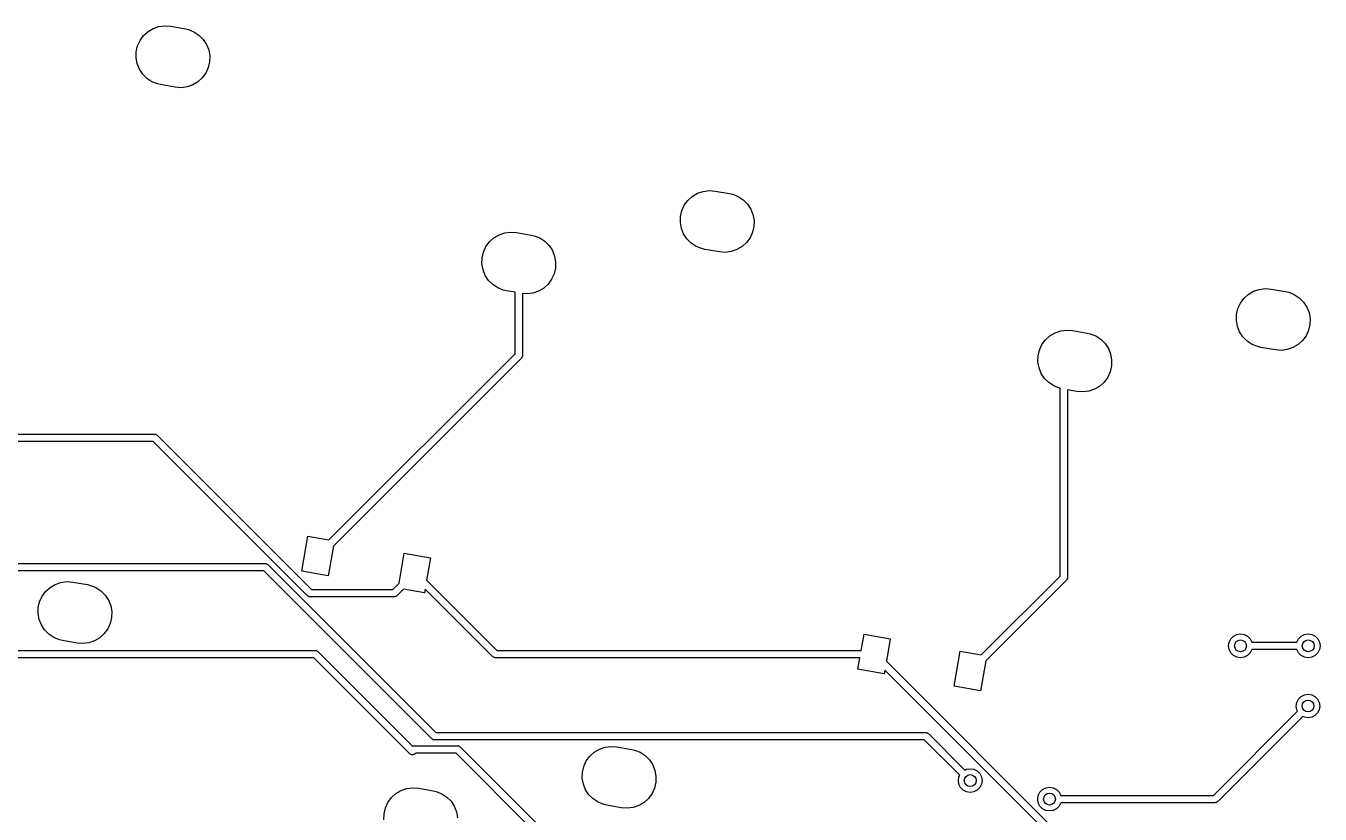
# Model space of a CAD drawing. Extents: x -73 to 321, y -180 to -25.
# Drawn here: x 106.85 to 150.51, y -74.77 to -48.16 of the extents above; entities that cross this region are included whole.
import ezdxf

# ---------------------------------------------------------------- set-up
doc = ezdxf.new("R2010")
doc.units = 0
doc.layers.add('BLACK', color=7, linetype='CONTINUOUS')

msp = doc.modelspace()

# ---------------------------------------------------------------- linework, layer by layer
at = {"layer": 'BLACK', "linetype": 'CONTINUOUS'}
for p, q in [((110.818, -48.4919), (110.968, -48.3561)), ((110.968, -48.3561), (111.142, -48.2533)), ((111.142, -48.2533), (111.333, -48.1875)), ((111.333, -48.1875), (111.533, -48.1614)), ((111.533, -48.1614), (111.735, -48.1762)), ((111.735, -48.1762), (112.227, -48.263)), ((112.227, -48.263), (112.329, -48.2866)), ((112.329, -48.2866), (112.517, -48.3617)), ((112.517, -48.3617), (112.686, -48.4729)), ((110.569, -49.0357), (110.614, -48.8388)), ((110.614, -48.8388), (110.699, -48.655)), ((110.699, -48.655), (110.818, -48.4919)), ((112.686, -48.4729), (112.828, -48.6158)), ((112.828, -48.6158), (112.94, -48.7846)), ((112.94, -48.7846), (113.015, -48.9722)), ((110.564, -49.2377), (110.569, -49.0357)), ((110.6, -49.4367), (110.564, -49.2377)), ((113.015, -48.9722), (113.051, -49.1711)), ((113.051, -49.1711), (113.046, -49.3732)), ((110.675, -49.6243), (110.6, -49.4367)), ((110.786, -49.7931), (110.675, -49.6243)), ((112.916, -49.7539), (112.797, -49.917)), ((113, -49.5701), (112.916, -49.7539)), ((113.046, -49.3732), (113, -49.5701)), ((110.929, -49.936), (110.786, -49.7931)), ((111.098, -50.0472), (110.929, -49.936)), ((111.285, -50.1223), (111.098, -50.0472)), ((111.387, -50.1458), (111.285, -50.1223)), ((111.88, -50.2327), (111.387, -50.1458)), ((112.473, -50.1556), (112.282, -50.2214)), ((112.647, -50.0527), (112.473, -50.1556)), ((112.797, -49.917), (112.647, -50.0527)), ((112.081, -50.2475), (111.88, -50.2327)), ((112.282, -50.2214), (112.081, -50.2475)), ((129.062, -54.2143), (129.182, -54.0512)), ((129.182, -54.0512), (129.331, -53.9154)), ((129.331, -53.9154), (129.505, -53.8125)), ((129.505, -53.8125), (129.696, -53.7467)), ((129.696, -53.7467), (129.897, -53.7207)), ((129.897, -53.7207), (130.098, -53.7355)), ((130.098, -53.7355), (130.591, -53.8223)), ((130.591, -53.8223), (130.693, -53.8459)), ((130.693, -53.8459), (130.88, -53.9209)), ((130.88, -53.9209), (131.049, -54.0322)), ((131.049, -54.0322), (131.192, -54.1751)), ((128.933, -54.595), (128.978, -54.398)), ((128.978, -54.398), (129.062, -54.2143)), ((131.192, -54.1751), (131.303, -54.3438)), ((131.303, -54.3438), (131.378, -54.5315)), ((131.378, -54.5315), (131.414, -54.7304)), ((128.928, -54.797), (128.933, -54.595)), ((128.963, -54.9959), (128.928, -54.797)), ((129.039, -55.1836), (128.963, -54.9959)), ((131.409, -54.9325), (131.364, -55.1294)), ((131.414, -54.7304), (131.409, -54.9325)), ((122.368, -55.613), (122.487, -55.4499)), ((122.487, -55.4499), (122.637, -55.3142)), ((122.637, -55.3142), (122.811, -55.2113)), ((122.811, -55.2113), (123.002, -55.1455)), ((123.002, -55.1455), (123.202, -55.1194)), ((123.202, -55.1194), (123.404, -55.1342)), ((123.404, -55.1342), (123.896, -55.2211)), ((123.896, -55.2211), (123.998, -55.2446)), ((123.998, -55.2446), (124.186, -55.3197)), ((124.186, -55.3197), (124.355, -55.4309)), ((124.355, -55.4309), (124.498, -55.5738)), ((129.15, -55.3523), (129.039, -55.1836)), ((129.293, -55.4952), (129.15, -55.3523)), ((131.28, -55.3132), (131.16, -55.4763)), ((131.364, -55.1294), (131.28, -55.3132)), ((122.238, -55.9937), (122.284, -55.7968)), ((122.284, -55.7968), (122.368, -55.613)), ((124.498, -55.5738), (124.609, -55.7426)), ((124.609, -55.7426), (124.684, -55.9302)), ((129.461, -55.6065), (129.293, -55.4952)), ((129.649, -55.6816), (129.461, -55.6065)), ((129.751, -55.7051), (129.649, -55.6816)), ((130.244, -55.7919), (129.751, -55.7051)), ((130.445, -55.8067), (130.244, -55.7919)), ((130.646, -55.7807), (130.445, -55.8067)), ((130.837, -55.7149), (130.646, -55.7807)), ((131.011, -55.612), (130.837, -55.7149)), ((131.16, -55.4763), (131.011, -55.612)), ((122.233, -56.1958), (122.238, -55.9937)), ((122.269, -56.3947), (122.233, -56.1958)), ((124.715, -56.3312), (124.669, -56.5281)), ((124.684, -55.9302), (124.72, -56.1291)), ((124.72, -56.1291), (124.715, -56.3312)), ((122.344, -56.5823), (122.269, -56.3947)), ((122.455, -56.7511), (122.344, -56.5823)), ((122.598, -56.894), (122.455, -56.7511)), ((124.585, -56.7119), (124.466, -56.875)), ((124.669, -56.5281), (124.585, -56.7119)), ((122.767, -57.0052), (122.598, -56.894)), ((122.955, -57.0803), (122.767, -57.0052)), ((123.057, -57.1039), (122.955, -57.0803)), ((123.351, -57.1558), (123.057, -57.1039)), ((123.351, -59.2335), (123.351, -57.1558)), ((123.75, -57.2055), (123.601, -57.1945)), ((123.601, -57.1945), (123.601, -59.2853)), ((123.951, -57.1794), (123.75, -57.2055)), ((124.142, -57.1136), (123.951, -57.1794)), ((124.316, -57.0108), (124.142, -57.1136)), ((124.466, -56.875), (124.316, -57.0108)), ((148.092, -57.2234), (148.266, -57.1205)), ((148.266, -57.1205), (148.457, -57.0547)), ((148.457, -57.0547), (148.657, -57.0287)), ((148.657, -57.0287), (148.859, -57.0435)), ((148.859, -57.0435), (149.351, -57.1303)), ((149.351, -57.1303), (149.453, -57.1539)), ((149.453, -57.1539), (149.641, -57.2289)), ((147.739, -57.706), (147.823, -57.5223)), ((147.823, -57.5223), (147.942, -57.3592)), ((147.942, -57.3592), (148.092, -57.2234)), ((149.641, -57.2289), (149.81, -57.3402)), ((149.81, -57.3402), (149.953, -57.4831)), ((149.953, -57.4831), (150.064, -57.6518)), ((147.688, -58.105), (147.693, -57.903)), ((147.693, -57.903), (147.739, -57.706)), ((150.064, -57.6518), (150.139, -57.8395)), ((150.139, -57.8395), (150.175, -58.0384)), ((150.175, -58.0384), (150.17, -58.2405)), ((141.571, -58.5193), (141.762, -58.4535)), ((141.762, -58.4535), (141.963, -58.4274)), ((141.963, -58.4274), (142.164, -58.4422)), ((142.164, -58.4422), (142.657, -58.5291)), ((147.724, -58.3039), (147.688, -58.105)), ((147.799, -58.4916), (147.724, -58.3039)), ((147.91, -58.6603), (147.799, -58.4916)), ((150.124, -58.4374), (150.04, -58.6212)), ((150.17, -58.2405), (150.124, -58.4374)), ((141.044, -59.1048), (141.128, -58.921)), ((141.128, -58.921), (141.248, -58.7579)), ((141.248, -58.7579), (141.397, -58.6221)), ((141.397, -58.6221), (141.571, -58.5193)), ((142.657, -58.5291), (142.759, -58.5526)), ((142.759, -58.5526), (142.946, -58.6277)), ((142.946, -58.6277), (143.115, -58.7389)), ((143.115, -58.7389), (143.258, -58.8818)), ((143.258, -58.8818), (143.369, -59.0506)), ((148.053, -58.8032), (147.91, -58.6603)), ((148.222, -58.9145), (148.053, -58.8032)), ((148.41, -58.9896), (148.222, -58.9145)), ((149.771, -58.92), (149.597, -59.0229)), ((149.921, -58.7843), (149.771, -58.92)), ((150.04, -58.6212), (149.921, -58.7843)), ((117.071, -65.5142), (123.351, -59.2335)), ((123.565, -59.3737), (117.22, -65.7185)), ((123.58, -59.3466), (123.565, -59.3737)), ((123.596, -59.3208), (123.58, -59.3466)), ((123.597, -59.3144), (123.596, -59.3208)), ((123.598, -59.3119), (123.597, -59.3144)), ((123.601, -59.2853), (123.598, -59.3073)), ((123.598, -59.3073), (123.598, -59.3119)), ((140.994, -59.5038), (140.999, -59.3017)), ((140.999, -59.3017), (141.044, -59.1048)), ((143.369, -59.0506), (143.444, -59.2382)), ((143.444, -59.2382), (143.48, -59.4371)), ((148.512, -59.0131), (148.41, -58.9896)), ((149.004, -59.0999), (148.512, -59.0131)), ((149.206, -59.1147), (149.004, -59.0999)), ((149.406, -59.0887), (149.206, -59.1147)), ((149.597, -59.0229), (149.406, -59.0887)), ((141.029, -59.7027), (140.994, -59.5038)), ((141.105, -59.8903), (141.029, -59.7027)), ((143.475, -59.6392), (143.43, -59.8361)), ((143.48, -59.4371), (143.475, -59.6392)), ((141.216, -60.0591), (141.105, -59.8903)), ((141.359, -60.202), (141.216, -60.0591)), ((141.527, -60.3132), (141.359, -60.202)), ((143.226, -60.183), (143.077, -60.3188)), ((143.346, -60.0199), (143.226, -60.183)), ((143.43, -59.8361), (143.346, -60.0199)), ((141.715, -60.3883), (141.527, -60.3132)), ((141.745, -60.3951), (141.715, -60.3883)), ((141.745, -66.7316), (141.745, -60.3951)), ((142.31, -60.4987), (141.995, -60.4432)), ((141.995, -60.4432), (141.995, -66.7834)), ((142.511, -60.5135), (142.31, -60.4987)), ((142.712, -60.4874), (142.511, -60.5135)), ((142.903, -60.4216), (142.712, -60.4874)), ((143.077, -60.3188), (142.903, -60.4216)), ((99.9577, -61.9409), (111.191, -61.9409)), ((111.191, -61.9409), (111.213, -61.9441)), ((111.213, -61.9441), (111.218, -61.9438)), ((111.218, -61.9438), (111.22, -61.9452)), ((111.22, -61.9452), (111.227, -61.9461)), ((111.227, -61.9461), (111.253, -61.9628)), ((111.253, -61.9628), (111.28, -61.9775)), ((111.28, -61.9775), (116.487, -67.185)), ((111.14, -62.1909), (99.906, -62.1909)), ((116.347, -67.3984), (111.14, -62.1909)), ((116.156, -66.5714), (116.364, -65.3896)), ((116.364, -65.3896), (117.071, -65.5142)), ((117.22, -65.7185), (117.042, -66.7276)), ((91.885, -66.3082), (114.923, -66.3082)), ((114.923, -66.3082), (114.945, -66.3114)), ((114.945, -66.3114), (114.949, -66.3111)), ((114.949, -66.3111), (114.952, -66.3124)), ((114.952, -66.3124), (114.958, -66.3133)), ((114.958, -66.3133), (114.984, -66.33)), ((114.984, -66.33), (115.011, -66.3448)), ((115.011, -66.3448), (120.677, -72.011)), ((119.436, -66.9718), (119.614, -65.9626)), ((119.614, -65.9626), (120.5, -66.1189)), ((120.5, -66.1189), (120.368, -66.8698)), ((114.871, -66.5582), (91.8332, -66.5582)), ((120.537, -72.2244), (114.871, -66.5582)), ((117.042, -66.7276), (116.156, -66.5714)), ((139.081, -69.3952), (141.745, -66.7316)), ((141.992, -66.8101), (141.99, -66.8125)), ((141.99, -66.8125), (141.99, -66.8189)), ((141.995, -66.7834), (141.992, -66.8055)), ((141.992, -66.8055), (141.992, -66.8101)), ((107.51, -67.2525), (107.66, -67.1167)), ((107.66, -67.1167), (107.834, -67.0138)), ((107.834, -67.0138), (108.025, -66.948)), ((108.025, -66.948), (108.225, -66.922)), ((108.225, -66.922), (108.427, -66.9368)), ((108.427, -66.9368), (108.919, -67.0236)), ((108.919, -67.0236), (109.021, -67.0472)), ((109.021, -67.0472), (109.209, -67.1222)), ((109.209, -67.1222), (109.378, -67.2335)), ((109.378, -67.2335), (109.52, -67.3764)), ((116.487, -67.185), (119.223, -67.185)), ((119.223, -67.185), (119.436, -66.9718)), ((119.585, -67.1761), (119.363, -67.3984)), ((120.292, -67.3007), (119.585, -67.1761)), ((120.315, -67.1704), (120.292, -67.3007)), ((122.599, -69.455), (120.315, -67.1704)), ((120.368, -66.8698), (122.74, -69.2416)), ((141.958, -66.8718), (139.23, -69.5995)), ((141.973, -66.8448), (141.958, -66.8718)), ((141.99, -66.8189), (141.973, -66.8448)), ((107.261, -67.7963), (107.306, -67.5994)), ((107.306, -67.5994), (107.391, -67.4156)), ((107.391, -67.4156), (107.51, -67.2525)), ((109.52, -67.3764), (109.632, -67.5451)), ((109.632, -67.5451), (109.707, -67.7328)), ((116.374, -67.4132), (116.347, -67.3984)), ((116.4, -67.4299), (116.374, -67.4132)), ((116.406, -67.4308), (116.4, -67.4299)), ((116.409, -67.4321), (116.406, -67.4308)), ((116.413, -67.4318), (116.409, -67.4321)), ((116.435, -67.435), (116.413, -67.4318)), ((119.275, -67.435), (116.435, -67.435)), ((119.304, -67.4263), (119.275, -67.435)), ((119.334, -67.4199), (119.304, -67.4263)), ((119.339, -67.416), (119.334, -67.4199)), ((119.342, -67.4152), (119.339, -67.416)), ((119.345, -67.4117), (119.342, -67.4152)), ((119.363, -67.3984), (119.345, -67.4117)), ((107.256, -67.9983), (107.261, -67.7963)), ((107.292, -68.1973), (107.256, -67.9983)), ((109.707, -67.7328), (109.743, -67.9317)), ((109.743, -67.9317), (109.738, -68.1338)), ((107.367, -68.3849), (107.292, -68.1973)), ((107.478, -68.5536), (107.367, -68.3849)), ((107.621, -68.6966), (107.478, -68.5536)), ((109.608, -68.5145), (109.489, -68.6776)), ((109.692, -68.3307), (109.608, -68.5145)), ((109.738, -68.1338), (109.692, -68.3307)), ((107.79, -68.8078), (107.621, -68.6966)), ((107.977, -68.8829), (107.79, -68.8078)), ((108.079, -68.9064), (107.977, -68.8829)), ((108.572, -68.9933), (108.079, -68.9064)), ((108.773, -69.0081), (108.572, -68.9933)), ((108.974, -68.982), (108.773, -69.0081)), ((109.165, -68.9162), (108.974, -68.982)), ((109.339, -68.8133), (109.165, -68.9162)), ((109.489, -68.6776), (109.339, -68.8133)), ((135.029, -69.2416), (135.125, -68.6976)), ((135.125, -68.6976), (136.011, -68.8539)), ((136.011, -68.8539), (135.879, -69.6048)), ((147.428, -69.088), (147.448, -68.9644)), ((147.448, -68.9644), (147.504, -68.8529)), ((147.504, -68.8529), (147.593, -68.7644)), ((147.593, -68.7644), (147.704, -68.7076)), ((147.704, -68.7076), (147.828, -68.688)), ((147.828, -68.688), (147.952, -68.7076)), ((147.952, -68.7076), (148.063, -68.7644)), ((148.063, -68.7644), (148.152, -68.8529)), ((148.152, -68.8529), (148.208, -68.963)), ((148.208, -68.963), (149.734, -68.963)), ((149.734, -68.963), (149.79, -68.8529)), ((149.79, -68.8529), (149.879, -68.7644)), ((149.879, -68.7644), (149.99, -68.7076)), ((149.99, -68.7076), (150.114, -68.688)), ((150.114, -68.688), (150.238, -68.7076)), ((150.238, -68.7076), (150.349, -68.7644)), ((150.349, -68.7644), (150.438, -68.8529)), ((150.438, -68.8529), (150.494, -68.9644)), ((150.494, -68.9644), (150.514, -69.088)), ((105.152, -69.242), (116.611, -69.242)), ((116.611, -69.242), (116.633, -69.2452)), ((116.633, -69.2452), (116.638, -69.2448)), ((116.638, -69.2448), (116.64, -69.2462)), ((116.64, -69.2462), (116.646, -69.2471)), ((116.646, -69.2471), (116.672, -69.2638)), ((116.672, -69.2638), (116.699, -69.2786)), ((116.699, -69.2786), (119.895, -72.474)), ((122.74, -69.2416), (135.029, -69.2416)), ((138.166, -70.4524), (138.374, -69.2706)), ((138.374, -69.2706), (139.081, -69.3952)), ((147.448, -69.2116), (147.428, -69.088)), ((147.504, -69.3231), (147.448, -69.2116)), ((147.593, -69.4116), (147.504, -69.3231)), ((147.704, -69.4684), (147.593, -69.4116)), ((148.063, -69.4116), (147.952, -69.4684)), ((148.152, -69.3231), (148.063, -69.4116)), ((148.208, -69.213), (148.152, -69.3231)), ((149.734, -69.213), (148.208, -69.213)), ((149.79, -69.3231), (149.734, -69.213)), ((149.879, -69.4116), (149.79, -69.3231)), ((149.99, -69.4684), (149.879, -69.4116)), ((150.349, -69.4116), (150.238, -69.4684)), ((150.438, -69.3231), (150.349, -69.4116)), ((150.494, -69.2116), (150.438, -69.3231)), ((150.514, -69.088), (150.494, -69.2116)), ((116.559, -69.492), (105.1, -69.492)), ((119.8, -72.7324), (116.559, -69.492)), ((122.626, -69.4698), (122.599, -69.455)), ((122.652, -69.4865), (122.626, -69.4698)), ((122.659, -69.4874), (122.652, -69.4865)), ((122.661, -69.4888), (122.659, -69.4874)), ((122.666, -69.4884), (122.661, -69.4888)), ((122.688, -69.4916), (122.666, -69.4884)), ((134.985, -69.4916), (122.688, -69.4916)), ((134.916, -69.8794), (134.985, -69.4916)), ((135.879, -69.6048), (144.635, -78.361)), ((139.23, -69.5995), (139.052, -70.6087)), ((147.828, -69.488), (147.704, -69.4684)), ((147.952, -69.4684), (147.828, -69.488)), ((150.114, -69.488), (149.99, -69.4684)), ((150.238, -69.4684), (150.114, -69.488)), ((135.803, -70.0356), (134.916, -69.8794)), ((135.826, -69.9053), (135.803, -70.0356)), ((144.495, -78.5744), (135.826, -69.9053)), ((139.052, -70.6087), (138.166, -70.4524)), ((149.87, -70.7964), (149.982, -70.7396)), ((149.982, -70.7396), (150.106, -70.72)), ((150.106, -70.72), (150.229, -70.7396)), ((150.229, -70.7396), (150.341, -70.7964)), ((149.706, -71.12), (149.725, -70.9964)), ((149.725, -71.2436), (149.706, -71.12)), ((149.725, -70.9964), (149.782, -70.8849)), ((149.782, -70.8849), (149.87, -70.7964)), ((150.341, -70.7964), (150.429, -70.8849)), ((150.429, -70.8849), (150.486, -70.9964)), ((150.486, -70.9964), (150.506, -71.12)), ((150.506, -71.12), (150.486, -71.2436)), ((146.912, -74.1372), (149.752, -71.2966)), ((149.929, -71.4734), (147.052, -74.3506)), ((149.752, -71.2966), (149.725, -71.2436)), ((149.982, -71.5004), (149.929, -71.4734)), ((150.106, -71.52), (149.982, -71.5004)), ((150.229, -71.5004), (150.106, -71.52)), ((150.341, -71.4436), (150.229, -71.5004)), ((150.429, -71.3551), (150.341, -71.4436)), ((150.486, -71.2436), (150.429, -71.3551)), ((120.677, -72.011), (137.208, -72.011)), ((137.208, -72.011), (137.23, -72.0142)), ((137.23, -72.0142), (137.235, -72.0139)), ((137.235, -72.0139), (137.237, -72.0152)), ((137.237, -72.0152), (137.244, -72.0161)), ((137.244, -72.0161), (137.27, -72.0328)), ((137.27, -72.0328), (137.297, -72.0476)), ((137.297, -72.0476), (138.532, -73.2824)), ((119.895, -72.474), (119.917, -72.4692)), ((119.917, -72.4692), (119.946, -72.4605)), ((119.946, -72.4605), (121.412, -72.4605)), ((120.564, -72.2392), (120.537, -72.2244)), ((120.59, -72.2559), (120.564, -72.2392)), ((120.597, -72.2568), (120.59, -72.2559)), ((120.599, -72.2581), (120.597, -72.2568)), ((120.604, -72.2578), (120.599, -72.2581)), ((120.626, -72.261), (120.604, -72.2578)), ((137.157, -72.261), (120.626, -72.261)), ((121.412, -72.4605), (121.434, -72.4637)), ((121.434, -72.4637), (121.439, -72.4634)), ((121.439, -72.4634), (121.441, -72.4647)), ((121.441, -72.4647), (121.448, -72.4657)), ((121.448, -72.4657), (121.473, -72.4824)), ((121.473, -72.4824), (121.5, -72.4971)), ((126.388, -72.5073), (126.589, -72.4813)), ((126.589, -72.4813), (126.79, -72.4961)), ((138.355, -73.4592), (137.157, -72.261)), ((119.808, -72.7367), (119.8, -72.7324)), ((119.813, -72.744), (119.808, -72.7367)), ((119.838, -72.7533), (119.813, -72.744)), ((119.861, -72.7661), (119.838, -72.7533)), ((119.87, -72.7655), (119.861, -72.7661)), ((119.879, -72.7687), (119.87, -72.7655)), ((119.905, -72.763), (119.879, -72.7687)), ((119.932, -72.7612), (119.905, -72.763)), ((119.939, -72.7558), (119.932, -72.7612)), ((119.948, -72.7539), (119.939, -72.7558)), ((119.976, -72.7324), (119.948, -72.7539)), ((119.998, -72.7105), (119.976, -72.7324)), ((121.36, -72.7105), (119.998, -72.7105)), ((123.922, -75.2724), (121.36, -72.7105)), ((121.5, -72.4971), (124.062, -75.059)), ((125.754, -72.9749), (125.874, -72.8118)), ((125.874, -72.8118), (126.023, -72.676)), ((126.023, -72.676), (126.197, -72.5731)), ((126.197, -72.5731), (126.388, -72.5073)), ((126.79, -72.4961), (127.283, -72.5829)), ((127.283, -72.5829), (127.385, -72.6064)), ((127.385, -72.6064), (127.572, -72.6815)), ((127.572, -72.6815), (127.741, -72.7928)), ((127.741, -72.7928), (127.884, -72.9357)), ((125.62, -73.5576), (125.625, -73.3556)), ((125.625, -73.3556), (125.67, -73.1586)), ((125.67, -73.1586), (125.754, -72.9749)), ((127.884, -72.9357), (127.995, -73.1044)), ((127.995, -73.1044), (128.07, -73.2921)), ((128.07, -73.2921), (128.106, -73.491)), ((138.532, -73.2824), (138.585, -73.2554)), ((138.585, -73.2554), (138.708, -73.2358)), ((138.708, -73.2358), (138.832, -73.2554)), ((138.832, -73.2554), (138.943, -73.3122)), ((138.943, -73.3122), (139.032, -73.4007)), ((125.655, -73.7565), (125.62, -73.5576)), ((125.731, -73.9442), (125.655, -73.7565)), ((128.101, -73.693), (128.056, -73.89)), ((128.106, -73.491), (128.101, -73.693)), ((138.308, -73.6358), (138.328, -73.5122)), ((138.328, -73.7594), (138.308, -73.6358)), ((138.328, -73.5122), (138.355, -73.4592)), ((138.385, -73.8709), (138.328, -73.7594)), ((139.032, -73.4007), (139.089, -73.5122)), ((139.089, -73.7594), (139.032, -73.8709)), ((139.089, -73.5122), (139.108, -73.6358)), ((139.108, -73.6358), (139.089, -73.7594)), ((119.06, -74.3736), (119.179, -74.2105)), ((119.179, -74.2105), (119.329, -74.0747)), ((119.329, -74.0747), (119.503, -73.9719)), ((119.503, -73.9719), (119.694, -73.9061)), ((119.694, -73.9061), (119.894, -73.88)), ((119.894, -73.88), (120.096, -73.8948)), ((120.096, -73.8948), (120.588, -73.9816)), ((120.588, -73.9816), (120.69, -74.0052)), ((120.69, -74.0052), (120.878, -74.0803)), ((120.878, -74.0803), (121.047, -74.1915)), ((121.047, -74.1915), (121.19, -74.3344)), ((125.842, -74.1129), (125.731, -73.9442)), ((125.985, -74.2558), (125.842, -74.1129)), ((127.972, -74.0737), (127.852, -74.2368)), ((128.056, -73.89), (127.972, -74.0737)), ((138.473, -73.9594), (138.385, -73.8709)), ((138.585, -74.0162), (138.473, -73.9594)), ((138.708, -74.0358), (138.585, -74.0162)), ((138.832, -74.0162), (138.708, -74.0358)), ((138.943, -73.9594), (138.832, -74.0162)), ((139.032, -73.8709), (138.943, -73.9594)), ((140.984, -74.2622), (141.003, -74.1386)), ((141.003, -74.1386), (141.06, -74.0271)), ((141.06, -74.0271), (141.149, -73.9386)), ((141.149, -73.9386), (141.26, -73.8818)), ((141.26, -73.8818), (141.384, -73.8622)), ((141.384, -73.8622), (141.507, -73.8818)), ((141.507, -73.8818), (141.619, -73.9386)), ((141.619, -73.9386), (141.707, -74.0271)), ((141.707, -74.0271), (141.763, -74.1372)), ((141.763, -74.1372), (146.912, -74.1372)), ((118.93, -74.7543), (118.976, -74.5574)), ((118.976, -74.5574), (119.06, -74.3736)), ((121.19, -74.3344), (121.301, -74.5032)), ((121.301, -74.5032), (121.376, -74.6908)), ((126.153, -74.3671), (125.985, -74.2558)), ((126.341, -74.4421), (126.153, -74.3671)), ((126.443, -74.4657), (126.341, -74.4421)), ((126.936, -74.5525), (126.443, -74.4657)), ((127.137, -74.5673), (126.936, -74.5525)), ((127.338, -74.5413), (127.137, -74.5673)), ((127.529, -74.4755), (127.338, -74.5413)), ((127.703, -74.3726), (127.529, -74.4755)), ((127.852, -74.2368), (127.703, -74.3726)), ((141.003, -74.3858), (140.984, -74.2622)), ((141.06, -74.4973), (141.003, -74.3858)), ((141.149, -74.5858), (141.06, -74.4973)), ((141.26, -74.6426), (141.149, -74.5858)), ((141.384, -74.6622), (141.26, -74.6426)), ((141.507, -74.6426), (141.384, -74.6622)), ((141.619, -74.5858), (141.507, -74.6426)), ((141.707, -74.4973), (141.619, -74.5858)), ((141.763, -74.3872), (141.707, -74.4973)), ((146.963, -74.3872), (141.763, -74.3872)), ((146.993, -74.3785), (146.963, -74.3872)), ((147.023, -74.3721), (146.993, -74.3785)), ((147.028, -74.3682), (147.023, -74.3721)), ((147.031, -74.3674), (147.028, -74.3682)), ((147.034, -74.3639), (147.031, -74.3674)), ((147.052, -74.3506), (147.034, -74.3639)), ((118.925, -74.9564), (118.93, -74.7543)), ((121.376, -74.6908), (121.412, -74.8897))]:
    msp.add_line(p, q, dxfattribs=at)
at = {"layer": 'BLACK'}
for centre in [(147.828, -69.088), (150.114, -69.088), (150.106, -71.12), (138.708, -73.6358), (141.384, -74.2622)]:
    msp.add_circle(centre, 0.2, dxfattribs=at)

doc.saveas('drawing.dxf')
